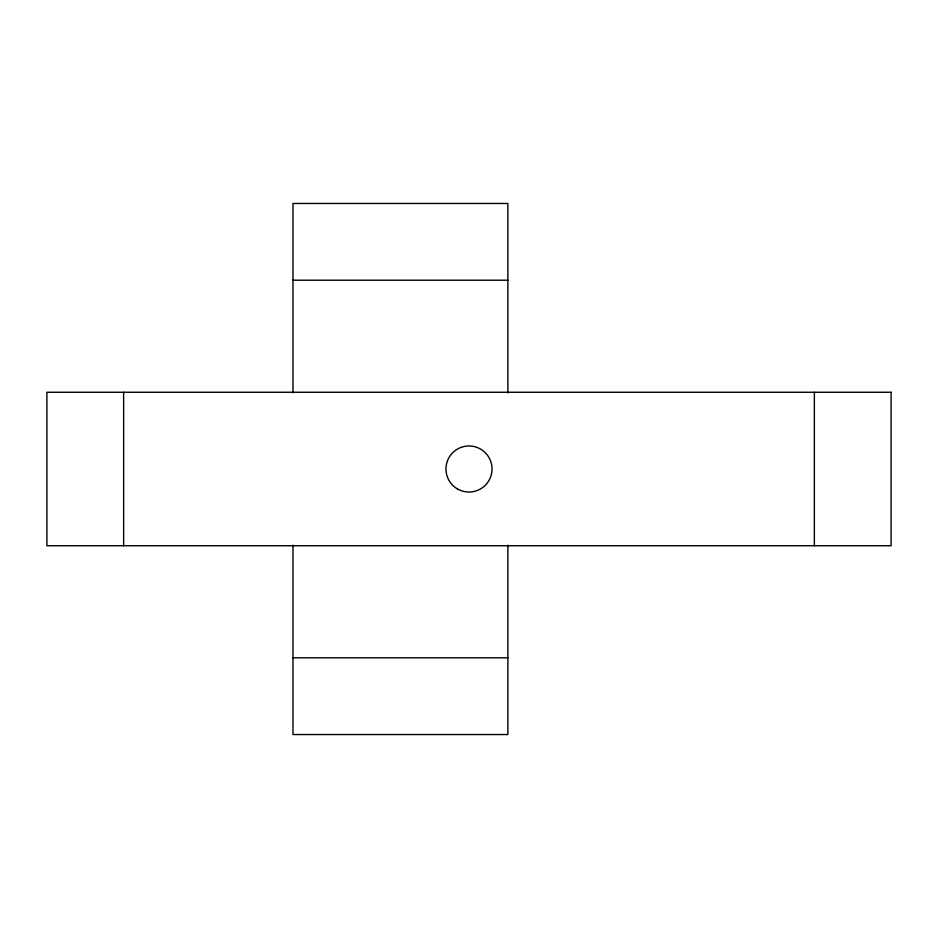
<?xml version="1.0" encoding="UTF-8"?>
<svg xmlns="http://www.w3.org/2000/svg" width="938" height="938" viewBox="0 0 938 938"><rect width="100%" height="100%" fill="white"/><g stroke="black" fill="none" stroke-linecap="round" stroke-linejoin="round"><path stroke-width="1.41" d="M292.984 280.204L507.868 280.204M292.984 657.796L507.868 657.796M814.36 392.26L814.36 545.74M507.868 392.893L507.868 203.464L292.984 203.464L292.984 392.893M507.868 545.107L507.868 734.536L292.984 734.536L292.984 545.107M123.64 392.26L123.64 545.74M891.1 392.26L46.9 392.26L46.9 545.74L891.1 545.74L891.1 392.26M457.486 488.944A23.028 23.028 0 0 0 492.028 469A23.028 23.028 0 0 0 457.486 449.056A23.028 23.028 0 0 0 457.486 488.944"/></g></svg>
